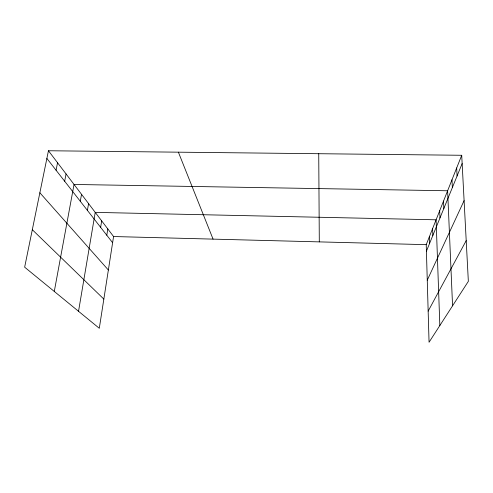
<?xml version="1.0" encoding="UTF-8"?>
<svg xmlns="http://www.w3.org/2000/svg" width="493" height="493" viewBox="0 0 493 493"><rect width="100%" height="100%" fill="white"/><g stroke="black" fill="none" stroke-linecap="round" stroke-linejoin="round"><path stroke-width="0.74" d="M48.45 150.753L113.575 236.535L99.296 328.289L24.65 267.188L48.45 150.753L461.713 155.277L468.35 281.343L429.058 342.247L426.229 244.664L461.713 155.277M106.79 235.235L107.801 228.931M100.634 227.347L101.694 220.889M78.535 311.293L95.229 212.378L436.095 219.804L439.836 325.546M87.403 210.388L88.58 203.621M80.285 201.267L81.53 194.328M54.285 291.443L74.036 184.456L447.619 190.773L452.562 305.814M64.669 181.245L66.056 173.949M56.073 170.233L57.545 162.739M426.414 251.196L462.144 163.565M427.258 280.203L464.098 200.626M428.158 311.145L466.205 240.627M113.575 236.535L426.229 244.664M32.31 229.72L103.838 299.103M39.859 192.781L108.361 270.022M46.878 158.45L112.614 242.698M178.386 152.177L213.062 239.123M456.678 167.953L457.073 176.007M451.995 179.754L452.352 187.586M443.527 201.07L443.829 208.49M439.694 210.733L439.972 217.955M432.607 228.592L432.836 235.457M429.323 236.862L429.532 243.56M318.737 153.711L319.298 241.884"/></g></svg>
